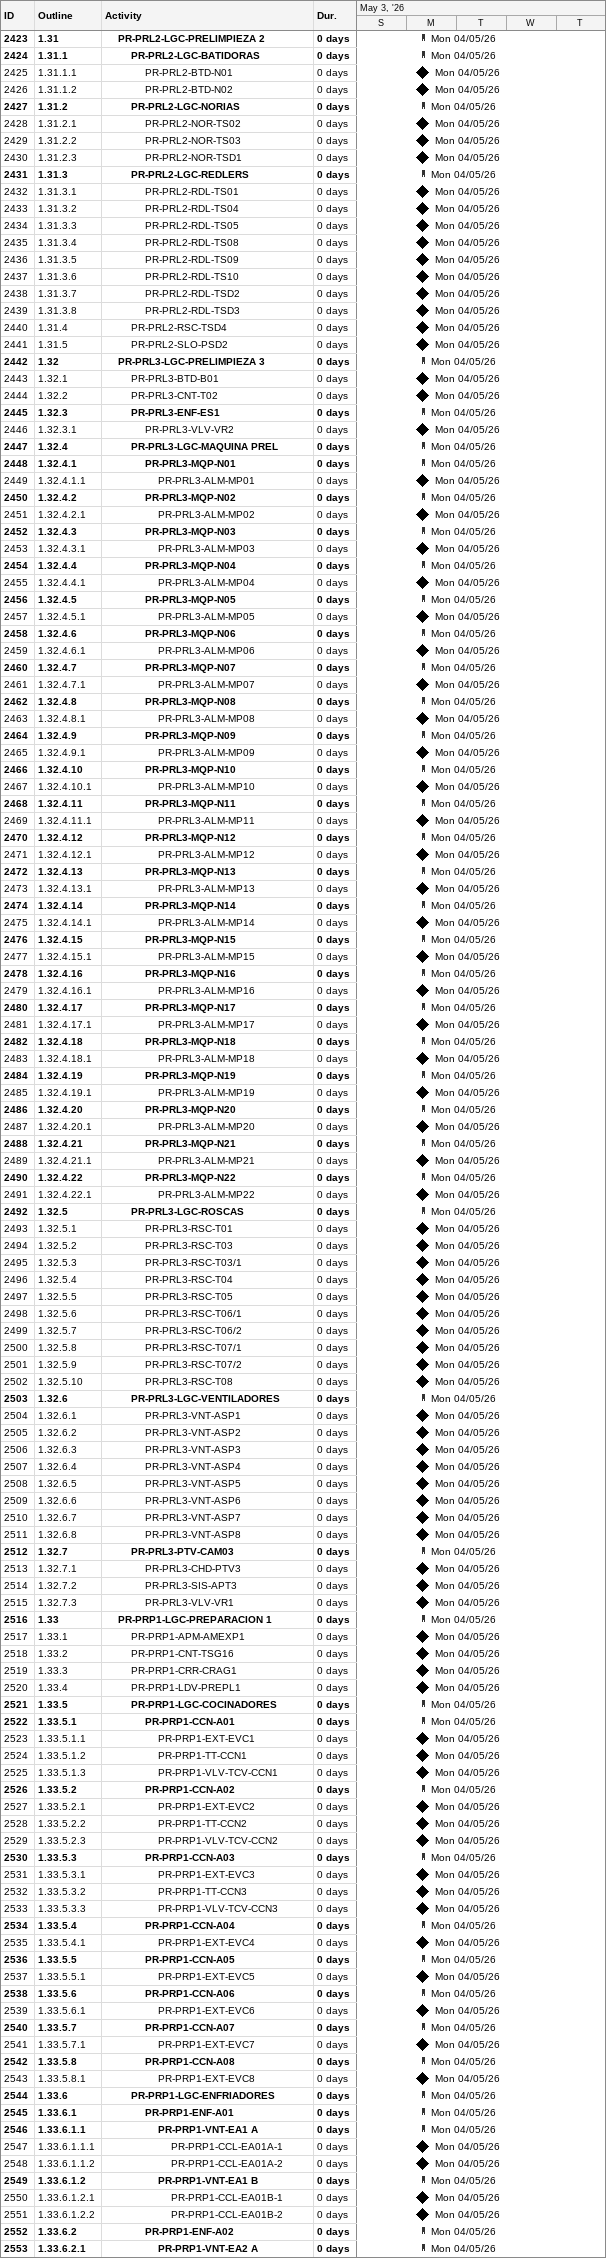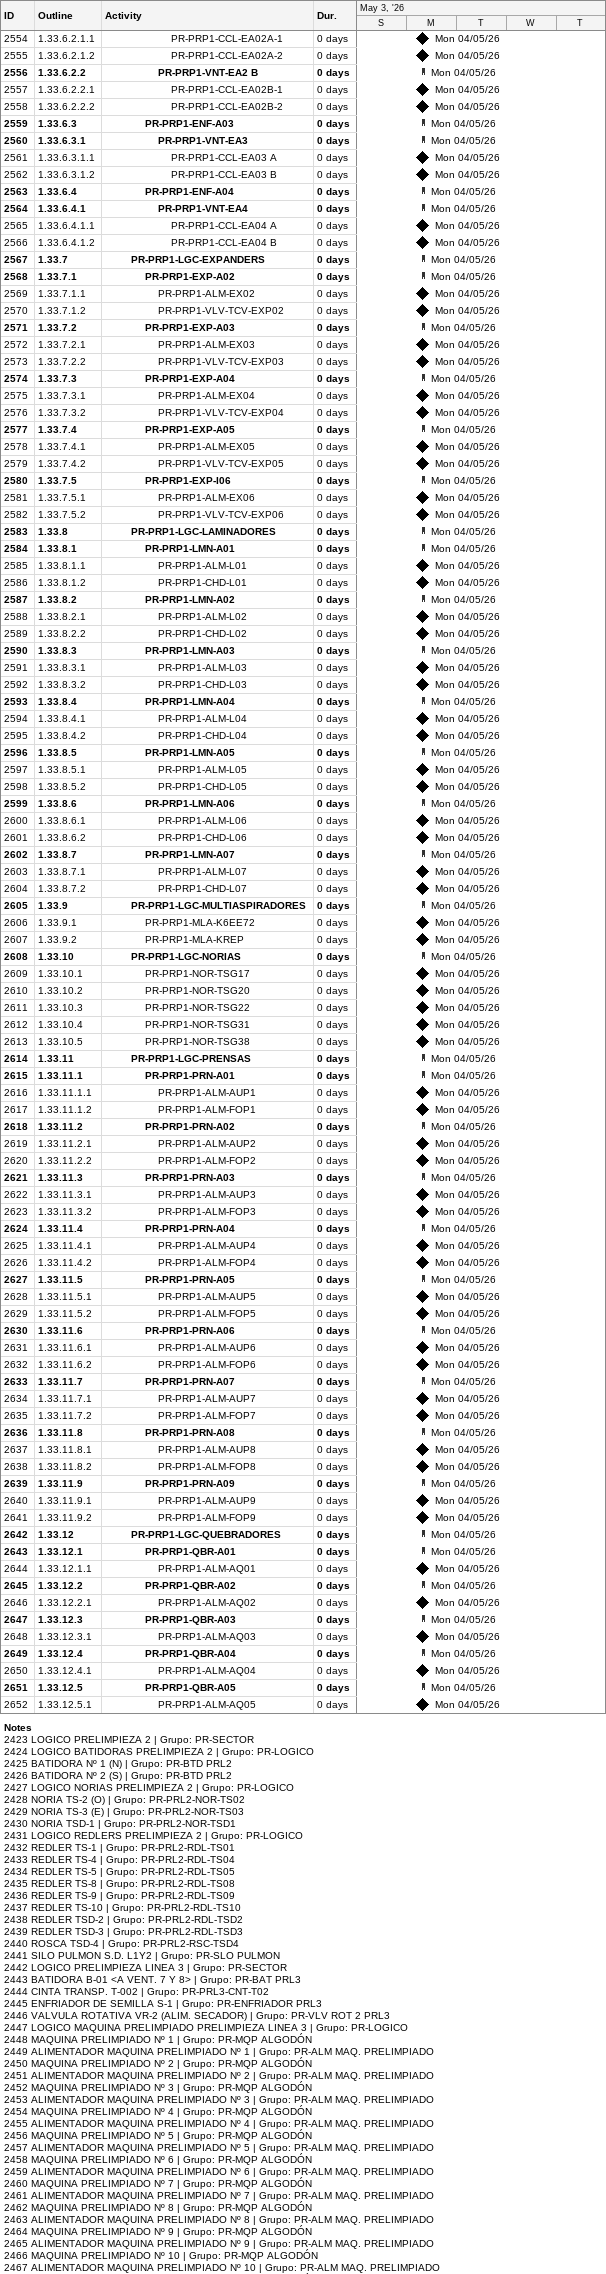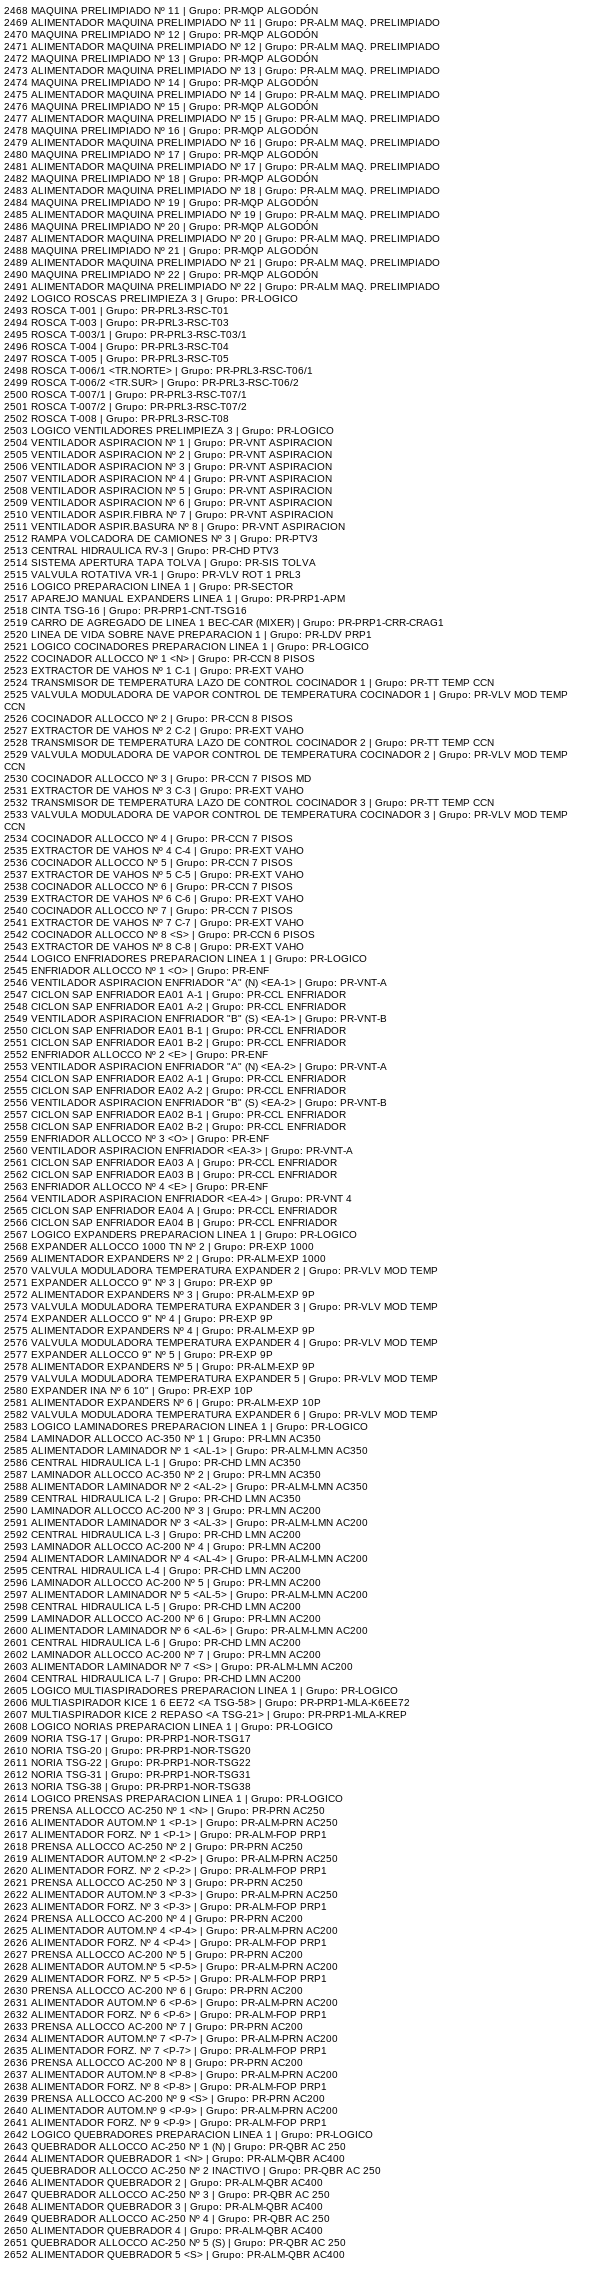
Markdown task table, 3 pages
| ID | WBS | Task | Duration | Start | Finish |
|---|---|---|---|---|---|
| 2423 | 1.31 | **PR-PRL2-LGC-PRELIMPIEZA 2** | 0d | 2026-05-04 | 2026-05-04 |
| 2424 | 1.31.1 | **PR-PRL2-LGC-BATIDORAS** | 0d | 2026-05-04 | 2026-05-04 |
| 2425 | 1.31.1.1 | PR-PRL2-BTD-N01 | 0d | 2026-05-04 | 2026-05-04 |
| 2426 | 1.31.1.2 | PR-PRL2-BTD-N02 | 0d | 2026-05-04 | 2026-05-04 |
| 2427 | 1.31.2 | **PR-PRL2-LGC-NORIAS** | 0d | 2026-05-04 | 2026-05-04 |
| 2428 | 1.31.2.1 | PR-PRL2-NOR-TS02 | 0d | 2026-05-04 | 2026-05-04 |
| 2429 | 1.31.2.2 | PR-PRL2-NOR-TS03 | 0d | 2026-05-04 | 2026-05-04 |
| 2430 | 1.31.2.3 | PR-PRL2-NOR-TSD1 | 0d | 2026-05-04 | 2026-05-04 |
| 2431 | 1.31.3 | **PR-PRL2-LGC-REDLERS** | 0d | 2026-05-04 | 2026-05-04 |
| 2432 | 1.31.3.1 | PR-PRL2-RDL-TS01 | 0d | 2026-05-04 | 2026-05-04 |
| 2433 | 1.31.3.2 | PR-PRL2-RDL-TS04 | 0d | 2026-05-04 | 2026-05-04 |
| 2434 | 1.31.3.3 | PR-PRL2-RDL-TS05 | 0d | 2026-05-04 | 2026-05-04 |
| 2435 | 1.31.3.4 | PR-PRL2-RDL-TS08 | 0d | 2026-05-04 | 2026-05-04 |
| 2436 | 1.31.3.5 | PR-PRL2-RDL-TS09 | 0d | 2026-05-04 | 2026-05-04 |
| 2437 | 1.31.3.6 | PR-PRL2-RDL-TS10 | 0d | 2026-05-04 | 2026-05-04 |
| 2438 | 1.31.3.7 | PR-PRL2-RDL-TSD2 | 0d | 2026-05-04 | 2026-05-04 |
| 2439 | 1.31.3.8 | PR-PRL2-RDL-TSD3 | 0d | 2026-05-04 | 2026-05-04 |
| 2440 | 1.31.4 | PR-PRL2-RSC-TSD4 | 0d | 2026-05-04 | 2026-05-04 |
| 2441 | 1.31.5 | PR-PRL2-SLO-PSD2 | 0d | 2026-05-04 | 2026-05-04 |
| 2442 | 1.32 | **PR-PRL3-LGC-PRELIMPIEZA 3** | 0d | 2026-05-04 | 2026-05-04 |
| 2443 | 1.32.1 | PR-PRL3-BTD-B01 | 0d | 2026-05-04 | 2026-05-04 |
| 2444 | 1.32.2 | PR-PRL3-CNT-T02 | 0d | 2026-05-04 | 2026-05-04 |
| 2445 | 1.32.3 | **PR-PRL3-ENF-ES1** | 0d | 2026-05-04 | 2026-05-04 |
| 2446 | 1.32.3.1 | PR-PRL3-VLV-VR2 | 0d | 2026-05-04 | 2026-05-04 |
| 2447 | 1.32.4 | **PR-PRL3-LGC-MAQUINA PREL** | 0d | 2026-05-04 | 2026-05-04 |
| 2448 | 1.32.4.1 | **PR-PRL3-MQP-N01** | 0d | 2026-05-04 | 2026-05-04 |
| 2449 | 1.32.4.1.1 | PR-PRL3-ALM-MP01 | 0d | 2026-05-04 | 2026-05-04 |
| 2450 | 1.32.4.2 | **PR-PRL3-MQP-N02** | 0d | 2026-05-04 | 2026-05-04 |
| 2451 | 1.32.4.2.1 | PR-PRL3-ALM-MP02 | 0d | 2026-05-04 | 2026-05-04 |
| 2452 | 1.32.4.3 | **PR-PRL3-MQP-N03** | 0d | 2026-05-04 | 2026-05-04 |
| 2453 | 1.32.4.3.1 | PR-PRL3-ALM-MP03 | 0d | 2026-05-04 | 2026-05-04 |
| 2454 | 1.32.4.4 | **PR-PRL3-MQP-N04** | 0d | 2026-05-04 | 2026-05-04 |
| 2455 | 1.32.4.4.1 | PR-PRL3-ALM-MP04 | 0d | 2026-05-04 | 2026-05-04 |
| 2456 | 1.32.4.5 | **PR-PRL3-MQP-N05** | 0d | 2026-05-04 | 2026-05-04 |
| 2457 | 1.32.4.5.1 | PR-PRL3-ALM-MP05 | 0d | 2026-05-04 | 2026-05-04 |
| 2458 | 1.32.4.6 | **PR-PRL3-MQP-N06** | 0d | 2026-05-04 | 2026-05-04 |
| 2459 | 1.32.4.6.1 | PR-PRL3-ALM-MP06 | 0d | 2026-05-04 | 2026-05-04 |
| 2460 | 1.32.4.7 | **PR-PRL3-MQP-N07** | 0d | 2026-05-04 | 2026-05-04 |
| 2461 | 1.32.4.7.1 | PR-PRL3-ALM-MP07 | 0d | 2026-05-04 | 2026-05-04 |
| 2462 | 1.32.4.8 | **PR-PRL3-MQP-N08** | 0d | 2026-05-04 | 2026-05-04 |
| 2463 | 1.32.4.8.1 | PR-PRL3-ALM-MP08 | 0d | 2026-05-04 | 2026-05-04 |
| 2464 | 1.32.4.9 | **PR-PRL3-MQP-N09** | 0d | 2026-05-04 | 2026-05-04 |
| 2465 | 1.32.4.9.1 | PR-PRL3-ALM-MP09 | 0d | 2026-05-04 | 2026-05-04 |
| 2466 | 1.32.4.10 | **PR-PRL3-MQP-N10** | 0d | 2026-05-04 | 2026-05-04 |
| 2467 | 1.32.4.10.1 | PR-PRL3-ALM-MP10 | 0d | 2026-05-04 | 2026-05-04 |
| 2468 | 1.32.4.11 | **PR-PRL3-MQP-N11** | 0d | 2026-05-04 | 2026-05-04 |
| 2469 | 1.32.4.11.1 | PR-PRL3-ALM-MP11 | 0d | 2026-05-04 | 2026-05-04 |
| 2470 | 1.32.4.12 | **PR-PRL3-MQP-N12** | 0d | 2026-05-04 | 2026-05-04 |
| 2471 | 1.32.4.12.1 | PR-PRL3-ALM-MP12 | 0d | 2026-05-04 | 2026-05-04 |
| 2472 | 1.32.4.13 | **PR-PRL3-MQP-N13** | 0d | 2026-05-04 | 2026-05-04 |
| 2473 | 1.32.4.13.1 | PR-PRL3-ALM-MP13 | 0d | 2026-05-04 | 2026-05-04 |
| 2474 | 1.32.4.14 | **PR-PRL3-MQP-N14** | 0d | 2026-05-04 | 2026-05-04 |
| 2475 | 1.32.4.14.1 | PR-PRL3-ALM-MP14 | 0d | 2026-05-04 | 2026-05-04 |
| 2476 | 1.32.4.15 | **PR-PRL3-MQP-N15** | 0d | 2026-05-04 | 2026-05-04 |
| 2477 | 1.32.4.15.1 | PR-PRL3-ALM-MP15 | 0d | 2026-05-04 | 2026-05-04 |
| 2478 | 1.32.4.16 | **PR-PRL3-MQP-N16** | 0d | 2026-05-04 | 2026-05-04 |
| 2479 | 1.32.4.16.1 | PR-PRL3-ALM-MP16 | 0d | 2026-05-04 | 2026-05-04 |
| 2480 | 1.32.4.17 | **PR-PRL3-MQP-N17** | 0d | 2026-05-04 | 2026-05-04 |
| 2481 | 1.32.4.17.1 | PR-PRL3-ALM-MP17 | 0d | 2026-05-04 | 2026-05-04 |
| 2482 | 1.32.4.18 | **PR-PRL3-MQP-N18** | 0d | 2026-05-04 | 2026-05-04 |
| 2483 | 1.32.4.18.1 | PR-PRL3-ALM-MP18 | 0d | 2026-05-04 | 2026-05-04 |
| 2484 | 1.32.4.19 | **PR-PRL3-MQP-N19** | 0d | 2026-05-04 | 2026-05-04 |
| 2485 | 1.32.4.19.1 | PR-PRL3-ALM-MP19 | 0d | 2026-05-04 | 2026-05-04 |
| 2486 | 1.32.4.20 | **PR-PRL3-MQP-N20** | 0d | 2026-05-04 | 2026-05-04 |
| 2487 | 1.32.4.20.1 | PR-PRL3-ALM-MP20 | 0d | 2026-05-04 | 2026-05-04 |
| 2488 | 1.32.4.21 | **PR-PRL3-MQP-N21** | 0d | 2026-05-04 | 2026-05-04 |
| 2489 | 1.32.4.21.1 | PR-PRL3-ALM-MP21 | 0d | 2026-05-04 | 2026-05-04 |
| 2490 | 1.32.4.22 | **PR-PRL3-MQP-N22** | 0d | 2026-05-04 | 2026-05-04 |
| 2491 | 1.32.4.22.1 | PR-PRL3-ALM-MP22 | 0d | 2026-05-04 | 2026-05-04 |
| 2492 | 1.32.5 | **PR-PRL3-LGC-ROSCAS** | 0d | 2026-05-04 | 2026-05-04 |
| 2493 | 1.32.5.1 | PR-PRL3-RSC-T01 | 0d | 2026-05-04 | 2026-05-04 |
| 2494 | 1.32.5.2 | PR-PRL3-RSC-T03 | 0d | 2026-05-04 | 2026-05-04 |
| 2495 | 1.32.5.3 | PR-PRL3-RSC-T03/1 | 0d | 2026-05-04 | 2026-05-04 |
| 2496 | 1.32.5.4 | PR-PRL3-RSC-T04 | 0d | 2026-05-04 | 2026-05-04 |
| 2497 | 1.32.5.5 | PR-PRL3-RSC-T05 | 0d | 2026-05-04 | 2026-05-04 |
| 2498 | 1.32.5.6 | PR-PRL3-RSC-T06/1 | 0d | 2026-05-04 | 2026-05-04 |
| 2499 | 1.32.5.7 | PR-PRL3-RSC-T06/2 | 0d | 2026-05-04 | 2026-05-04 |
| 2500 | 1.32.5.8 | PR-PRL3-RSC-T07/1 | 0d | 2026-05-04 | 2026-05-04 |
| 2501 | 1.32.5.9 | PR-PRL3-RSC-T07/2 | 0d | 2026-05-04 | 2026-05-04 |
| 2502 | 1.32.5.10 | PR-PRL3-RSC-T08 | 0d | 2026-05-04 | 2026-05-04 |
| 2503 | 1.32.6 | **PR-PRL3-LGC-VENTILADORES** | 0d | 2026-05-04 | 2026-05-04 |
| 2504 | 1.32.6.1 | PR-PRL3-VNT-ASP1 | 0d | 2026-05-04 | 2026-05-04 |
| 2505 | 1.32.6.2 | PR-PRL3-VNT-ASP2 | 0d | 2026-05-04 | 2026-05-04 |
| 2506 | 1.32.6.3 | PR-PRL3-VNT-ASP3 | 0d | 2026-05-04 | 2026-05-04 |
| 2507 | 1.32.6.4 | PR-PRL3-VNT-ASP4 | 0d | 2026-05-04 | 2026-05-04 |
| 2508 | 1.32.6.5 | PR-PRL3-VNT-ASP5 | 0d | 2026-05-04 | 2026-05-04 |
| 2509 | 1.32.6.6 | PR-PRL3-VNT-ASP6 | 0d | 2026-05-04 | 2026-05-04 |
| 2510 | 1.32.6.7 | PR-PRL3-VNT-ASP7 | 0d | 2026-05-04 | 2026-05-04 |
| 2511 | 1.32.6.8 | PR-PRL3-VNT-ASP8 | 0d | 2026-05-04 | 2026-05-04 |
| 2512 | 1.32.7 | **PR-PRL3-PTV-CAM03** | 0d | 2026-05-04 | 2026-05-04 |
| 2513 | 1.32.7.1 | PR-PRL3-CHD-PTV3 | 0d | 2026-05-04 | 2026-05-04 |
| 2514 | 1.32.7.2 | PR-PRL3-SIS-APT3 | 0d | 2026-05-04 | 2026-05-04 |
| 2515 | 1.32.7.3 | PR-PRL3-VLV-VR1 | 0d | 2026-05-04 | 2026-05-04 |
| 2516 | 1.33 | **PR-PRP1-LGC-PREPARACION 1** | 0d | 2026-05-04 | 2026-05-04 |
| 2517 | 1.33.1 | PR-PRP1-APM-AMEXP1 | 0d | 2026-05-04 | 2026-05-04 |
| 2518 | 1.33.2 | PR-PRP1-CNT-TSG16 | 0d | 2026-05-04 | 2026-05-04 |
| 2519 | 1.33.3 | PR-PRP1-CRR-CRAG1 | 0d | 2026-05-04 | 2026-05-04 |
| 2520 | 1.33.4 | PR-PRP1-LDV-PREPL1 | 0d | 2026-05-04 | 2026-05-04 |
| 2521 | 1.33.5 | **PR-PRP1-LGC-COCINADORES** | 0d | 2026-05-04 | 2026-05-04 |
| 2522 | 1.33.5.1 | **PR-PRP1-CCN-A01** | 0d | 2026-05-04 | 2026-05-04 |
| 2523 | 1.33.5.1.1 | PR-PRP1-EXT-EVC1 | 0d | 2026-05-04 | 2026-05-04 |
| 2524 | 1.33.5.1.2 | PR-PRP1-TT-CCN1 | 0d | 2026-05-04 | 2026-05-04 |
| 2525 | 1.33.5.1.3 | PR-PRP1-VLV-TCV-CCN1 | 0d | 2026-05-04 | 2026-05-04 |
| 2526 | 1.33.5.2 | **PR-PRP1-CCN-A02** | 0d | 2026-05-04 | 2026-05-04 |
| 2527 | 1.33.5.2.1 | PR-PRP1-EXT-EVC2 | 0d | 2026-05-04 | 2026-05-04 |
| 2528 | 1.33.5.2.2 | PR-PRP1-TT-CCN2 | 0d | 2026-05-04 | 2026-05-04 |
| 2529 | 1.33.5.2.3 | PR-PRP1-VLV-TCV-CCN2 | 0d | 2026-05-04 | 2026-05-04 |
| 2530 | 1.33.5.3 | **PR-PRP1-CCN-A03** | 0d | 2026-05-04 | 2026-05-04 |
| 2531 | 1.33.5.3.1 | PR-PRP1-EXT-EVC3 | 0d | 2026-05-04 | 2026-05-04 |
| 2532 | 1.33.5.3.2 | PR-PRP1-TT-CCN3 | 0d | 2026-05-04 | 2026-05-04 |
| 2533 | 1.33.5.3.3 | PR-PRP1-VLV-TCV-CCN3 | 0d | 2026-05-04 | 2026-05-04 |
| 2534 | 1.33.5.4 | **PR-PRP1-CCN-A04** | 0d | 2026-05-04 | 2026-05-04 |
| 2535 | 1.33.5.4.1 | PR-PRP1-EXT-EVC4 | 0d | 2026-05-04 | 2026-05-04 |
| 2536 | 1.33.5.5 | **PR-PRP1-CCN-A05** | 0d | 2026-05-04 | 2026-05-04 |
| 2537 | 1.33.5.5.1 | PR-PRP1-EXT-EVC5 | 0d | 2026-05-04 | 2026-05-04 |
| 2538 | 1.33.5.6 | **PR-PRP1-CCN-A06** | 0d | 2026-05-04 | 2026-05-04 |
| 2539 | 1.33.5.6.1 | PR-PRP1-EXT-EVC6 | 0d | 2026-05-04 | 2026-05-04 |
| 2540 | 1.33.5.7 | **PR-PRP1-CCN-A07** | 0d | 2026-05-04 | 2026-05-04 |
| 2541 | 1.33.5.7.1 | PR-PRP1-EXT-EVC7 | 0d | 2026-05-04 | 2026-05-04 |
| 2542 | 1.33.5.8 | **PR-PRP1-CCN-A08** | 0d | 2026-05-04 | 2026-05-04 |
| 2543 | 1.33.5.8.1 | PR-PRP1-EXT-EVC8 | 0d | 2026-05-04 | 2026-05-04 |
| 2544 | 1.33.6 | **PR-PRP1-LGC-ENFRIADORES** | 0d | 2026-05-04 | 2026-05-04 |
| 2545 | 1.33.6.1 | **PR-PRP1-ENF-A01** | 0d | 2026-05-04 | 2026-05-04 |
| 2546 | 1.33.6.1.1 | **PR-PRP1-VNT-EA1 A** | 0d | 2026-05-04 | 2026-05-04 |
| 2547 | 1.33.6.1.1.1 | PR-PRP1-CCL-EA01A-1 | 0d | 2026-05-04 | 2026-05-04 |
| 2548 | 1.33.6.1.1.2 | PR-PRP1-CCL-EA01A-2 | 0d | 2026-05-04 | 2026-05-04 |
| 2549 | 1.33.6.1.2 | **PR-PRP1-VNT-EA1 B** | 0d | 2026-05-04 | 2026-05-04 |
| 2550 | 1.33.6.1.2.1 | PR-PRP1-CCL-EA01B-1 | 0d | 2026-05-04 | 2026-05-04 |
| 2551 | 1.33.6.1.2.2 | PR-PRP1-CCL-EA01B-2 | 0d | 2026-05-04 | 2026-05-04 |
| 2552 | 1.33.6.2 | **PR-PRP1-ENF-A02** | 0d | 2026-05-04 | 2026-05-04 |
| 2553 | 1.33.6.2.1 | **PR-PRP1-VNT-EA2 A** | 0d | 2026-05-04 | 2026-05-04 |
| 2554 | 1.33.6.2.1.1 | PR-PRP1-CCL-EA02A-1 | 0d | 2026-05-04 | 2026-05-04 |
| 2555 | 1.33.6.2.1.2 | PR-PRP1-CCL-EA02A-2 | 0d | 2026-05-04 | 2026-05-04 |
| 2556 | 1.33.6.2.2 | **PR-PRP1-VNT-EA2 B** | 0d | 2026-05-04 | 2026-05-04 |
| 2557 | 1.33.6.2.2.1 | PR-PRP1-CCL-EA02B-1 | 0d | 2026-05-04 | 2026-05-04 |
| 2558 | 1.33.6.2.2.2 | PR-PRP1-CCL-EA02B-2 | 0d | 2026-05-04 | 2026-05-04 |
| 2559 | 1.33.6.3 | **PR-PRP1-ENF-A03** | 0d | 2026-05-04 | 2026-05-04 |
| 2560 | 1.33.6.3.1 | **PR-PRP1-VNT-EA3** | 0d | 2026-05-04 | 2026-05-04 |
| 2561 | 1.33.6.3.1.1 | PR-PRP1-CCL-EA03 A | 0d | 2026-05-04 | 2026-05-04 |
| 2562 | 1.33.6.3.1.2 | PR-PRP1-CCL-EA03 B | 0d | 2026-05-04 | 2026-05-04 |
| 2563 | 1.33.6.4 | **PR-PRP1-ENF-A04** | 0d | 2026-05-04 | 2026-05-04 |
| 2564 | 1.33.6.4.1 | **PR-PRP1-VNT-EA4** | 0d | 2026-05-04 | 2026-05-04 |
| 2565 | 1.33.6.4.1.1 | PR-PRP1-CCL-EA04 A | 0d | 2026-05-04 | 2026-05-04 |
| 2566 | 1.33.6.4.1.2 | PR-PRP1-CCL-EA04 B | 0d | 2026-05-04 | 2026-05-04 |
| 2567 | 1.33.7 | **PR-PRP1-LGC-EXPANDERS** | 0d | 2026-05-04 | 2026-05-04 |
| 2568 | 1.33.7.1 | **PR-PRP1-EXP-A02** | 0d | 2026-05-04 | 2026-05-04 |
| 2569 | 1.33.7.1.1 | PR-PRP1-ALM-EX02 | 0d | 2026-05-04 | 2026-05-04 |
| 2570 | 1.33.7.1.2 | PR-PRP1-VLV-TCV-EXP02 | 0d | 2026-05-04 | 2026-05-04 |
| 2571 | 1.33.7.2 | **PR-PRP1-EXP-A03** | 0d | 2026-05-04 | 2026-05-04 |
| 2572 | 1.33.7.2.1 | PR-PRP1-ALM-EX03 | 0d | 2026-05-04 | 2026-05-04 |
| 2573 | 1.33.7.2.2 | PR-PRP1-VLV-TCV-EXP03 | 0d | 2026-05-04 | 2026-05-04 |
| 2574 | 1.33.7.3 | **PR-PRP1-EXP-A04** | 0d | 2026-05-04 | 2026-05-04 |
| 2575 | 1.33.7.3.1 | PR-PRP1-ALM-EX04 | 0d | 2026-05-04 | 2026-05-04 |
| 2576 | 1.33.7.3.2 | PR-PRP1-VLV-TCV-EXP04 | 0d | 2026-05-04 | 2026-05-04 |
| 2577 | 1.33.7.4 | **PR-PRP1-EXP-A05** | 0d | 2026-05-04 | 2026-05-04 |
| 2578 | 1.33.7.4.1 | PR-PRP1-ALM-EX05 | 0d | 2026-05-04 | 2026-05-04 |
| 2579 | 1.33.7.4.2 | PR-PRP1-VLV-TCV-EXP05 | 0d | 2026-05-04 | 2026-05-04 |
| 2580 | 1.33.7.5 | **PR-PRP1-EXP-I06** | 0d | 2026-05-04 | 2026-05-04 |
| 2581 | 1.33.7.5.1 | PR-PRP1-ALM-EX06 | 0d | 2026-05-04 | 2026-05-04 |
| 2582 | 1.33.7.5.2 | PR-PRP1-VLV-TCV-EXP06 | 0d | 2026-05-04 | 2026-05-04 |
| 2583 | 1.33.8 | **PR-PRP1-LGC-LAMINADORES** | 0d | 2026-05-04 | 2026-05-04 |
| 2584 | 1.33.8.1 | **PR-PRP1-LMN-A01** | 0d | 2026-05-04 | 2026-05-04 |
| 2585 | 1.33.8.1.1 | PR-PRP1-ALM-L01 | 0d | 2026-05-04 | 2026-05-04 |
| 2586 | 1.33.8.1.2 | PR-PRP1-CHD-L01 | 0d | 2026-05-04 | 2026-05-04 |
| 2587 | 1.33.8.2 | **PR-PRP1-LMN-A02** | 0d | 2026-05-04 | 2026-05-04 |
| 2588 | 1.33.8.2.1 | PR-PRP1-ALM-L02 | 0d | 2026-05-04 | 2026-05-04 |
| 2589 | 1.33.8.2.2 | PR-PRP1-CHD-L02 | 0d | 2026-05-04 | 2026-05-04 |
| 2590 | 1.33.8.3 | **PR-PRP1-LMN-A03** | 0d | 2026-05-04 | 2026-05-04 |
| 2591 | 1.33.8.3.1 | PR-PRP1-ALM-L03 | 0d | 2026-05-04 | 2026-05-04 |
| 2592 | 1.33.8.3.2 | PR-PRP1-CHD-L03 | 0d | 2026-05-04 | 2026-05-04 |
| 2593 | 1.33.8.4 | **PR-PRP1-LMN-A04** | 0d | 2026-05-04 | 2026-05-04 |
| 2594 | 1.33.8.4.1 | PR-PRP1-ALM-L04 | 0d | 2026-05-04 | 2026-05-04 |
| 2595 | 1.33.8.4.2 | PR-PRP1-CHD-L04 | 0d | 2026-05-04 | 2026-05-04 |
| 2596 | 1.33.8.5 | **PR-PRP1-LMN-A05** | 0d | 2026-05-04 | 2026-05-04 |
| 2597 | 1.33.8.5.1 | PR-PRP1-ALM-L05 | 0d | 2026-05-04 | 2026-05-04 |
| 2598 | 1.33.8.5.2 | PR-PRP1-CHD-L05 | 0d | 2026-05-04 | 2026-05-04 |
| 2599 | 1.33.8.6 | **PR-PRP1-LMN-A06** | 0d | 2026-05-04 | 2026-05-04 |
| 2600 | 1.33.8.6.1 | PR-PRP1-ALM-L06 | 0d | 2026-05-04 | 2026-05-04 |
| 2601 | 1.33.8.6.2 | PR-PRP1-CHD-L06 | 0d | 2026-05-04 | 2026-05-04 |
| 2602 | 1.33.8.7 | **PR-PRP1-LMN-A07** | 0d | 2026-05-04 | 2026-05-04 |
| 2603 | 1.33.8.7.1 | PR-PRP1-ALM-L07 | 0d | 2026-05-04 | 2026-05-04 |
| 2604 | 1.33.8.7.2 | PR-PRP1-CHD-L07 | 0d | 2026-05-04 | 2026-05-04 |
| 2605 | 1.33.9 | **PR-PRP1-LGC-MULTIASPIRADORES** | 0d | 2026-05-04 | 2026-05-04 |
| 2606 | 1.33.9.1 | PR-PRP1-MLA-K6EE72 | 0d | 2026-05-04 | 2026-05-04 |
| 2607 | 1.33.9.2 | PR-PRP1-MLA-KREP | 0d | 2026-05-04 | 2026-05-04 |
| 2608 | 1.33.10 | **PR-PRP1-LGC-NORIAS** | 0d | 2026-05-04 | 2026-05-04 |
| 2609 | 1.33.10.1 | PR-PRP1-NOR-TSG17 | 0d | 2026-05-04 | 2026-05-04 |
| 2610 | 1.33.10.2 | PR-PRP1-NOR-TSG20 | 0d | 2026-05-04 | 2026-05-04 |
| 2611 | 1.33.10.3 | PR-PRP1-NOR-TSG22 | 0d | 2026-05-04 | 2026-05-04 |
| 2612 | 1.33.10.4 | PR-PRP1-NOR-TSG31 | 0d | 2026-05-04 | 2026-05-04 |
| 2613 | 1.33.10.5 | PR-PRP1-NOR-TSG38 | 0d | 2026-05-04 | 2026-05-04 |
| 2614 | 1.33.11 | **PR-PRP1-LGC-PRENSAS** | 0d | 2026-05-04 | 2026-05-04 |
| 2615 | 1.33.11.1 | **PR-PRP1-PRN-A01** | 0d | 2026-05-04 | 2026-05-04 |
| 2616 | 1.33.11.1.1 | PR-PRP1-ALM-AUP1 | 0d | 2026-05-04 | 2026-05-04 |
| 2617 | 1.33.11.1.2 | PR-PRP1-ALM-FOP1 | 0d | 2026-05-04 | 2026-05-04 |
| 2618 | 1.33.11.2 | **PR-PRP1-PRN-A02** | 0d | 2026-05-04 | 2026-05-04 |
| 2619 | 1.33.11.2.1 | PR-PRP1-ALM-AUP2 | 0d | 2026-05-04 | 2026-05-04 |
| 2620 | 1.33.11.2.2 | PR-PRP1-ALM-FOP2 | 0d | 2026-05-04 | 2026-05-04 |
| 2621 | 1.33.11.3 | **PR-PRP1-PRN-A03** | 0d | 2026-05-04 | 2026-05-04 |
| 2622 | 1.33.11.3.1 | PR-PRP1-ALM-AUP3 | 0d | 2026-05-04 | 2026-05-04 |
| 2623 | 1.33.11.3.2 | PR-PRP1-ALM-FOP3 | 0d | 2026-05-04 | 2026-05-04 |
| 2624 | 1.33.11.4 | **PR-PRP1-PRN-A04** | 0d | 2026-05-04 | 2026-05-04 |
| 2625 | 1.33.11.4.1 | PR-PRP1-ALM-AUP4 | 0d | 2026-05-04 | 2026-05-04 |
| 2626 | 1.33.11.4.2 | PR-PRP1-ALM-FOP4 | 0d | 2026-05-04 | 2026-05-04 |
| 2627 | 1.33.11.5 | **PR-PRP1-PRN-A05** | 0d | 2026-05-04 | 2026-05-04 |
| 2628 | 1.33.11.5.1 | PR-PRP1-ALM-AUP5 | 0d | 2026-05-04 | 2026-05-04 |
| 2629 | 1.33.11.5.2 | PR-PRP1-ALM-FOP5 | 0d | 2026-05-04 | 2026-05-04 |
| 2630 | 1.33.11.6 | **PR-PRP1-PRN-A06** | 0d | 2026-05-04 | 2026-05-04 |
| 2631 | 1.33.11.6.1 | PR-PRP1-ALM-AUP6 | 0d | 2026-05-04 | 2026-05-04 |
| 2632 | 1.33.11.6.2 | PR-PRP1-ALM-FOP6 | 0d | 2026-05-04 | 2026-05-04 |
| 2633 | 1.33.11.7 | **PR-PRP1-PRN-A07** | 0d | 2026-05-04 | 2026-05-04 |
| 2634 | 1.33.11.7.1 | PR-PRP1-ALM-AUP7 | 0d | 2026-05-04 | 2026-05-04 |
| 2635 | 1.33.11.7.2 | PR-PRP1-ALM-FOP7 | 0d | 2026-05-04 | 2026-05-04 |
| 2636 | 1.33.11.8 | **PR-PRP1-PRN-A08** | 0d | 2026-05-04 | 2026-05-04 |
| 2637 | 1.33.11.8.1 | PR-PRP1-ALM-AUP8 | 0d | 2026-05-04 | 2026-05-04 |
| 2638 | 1.33.11.8.2 | PR-PRP1-ALM-FOP8 | 0d | 2026-05-04 | 2026-05-04 |
| 2639 | 1.33.11.9 | **PR-PRP1-PRN-A09** | 0d | 2026-05-04 | 2026-05-04 |
| 2640 | 1.33.11.9.1 | PR-PRP1-ALM-AUP9 | 0d | 2026-05-04 | 2026-05-04 |
| 2641 | 1.33.11.9.2 | PR-PRP1-ALM-FOP9 | 0d | 2026-05-04 | 2026-05-04 |
| 2642 | 1.33.12 | **PR-PRP1-LGC-QUEBRADORES** | 0d | 2026-05-04 | 2026-05-04 |
| 2643 | 1.33.12.1 | **PR-PRP1-QBR-A01** | 0d | 2026-05-04 | 2026-05-04 |
| 2644 | 1.33.12.1.1 | PR-PRP1-ALM-AQ01 | 0d | 2026-05-04 | 2026-05-04 |
| 2645 | 1.33.12.2 | **PR-PRP1-QBR-A02** | 0d | 2026-05-04 | 2026-05-04 |
| 2646 | 1.33.12.2.1 | PR-PRP1-ALM-AQ02 | 0d | 2026-05-04 | 2026-05-04 |
| 2647 | 1.33.12.3 | **PR-PRP1-QBR-A03** | 0d | 2026-05-04 | 2026-05-04 |
| 2648 | 1.33.12.3.1 | PR-PRP1-ALM-AQ03 | 0d | 2026-05-04 | 2026-05-04 |
| 2649 | 1.33.12.4 | **PR-PRP1-QBR-A04** | 0d | 2026-05-04 | 2026-05-04 |
| 2650 | 1.33.12.4.1 | PR-PRP1-ALM-AQ04 | 0d | 2026-05-04 | 2026-05-04 |
| 2651 | 1.33.12.5 | **PR-PRP1-QBR-A05** | 0d | 2026-05-04 | 2026-05-04 |
| 2652 | 1.33.12.5.1 | PR-PRP1-ALM-AQ05 | 0d | 2026-05-04 | 2026-05-04 |

Notes
- 2423: LOGICO PRELIMPIEZA 2 | Grupo: PR-SECTOR
- 2424: LOGICO BATIDORAS PRELIMPIEZA 2 | Grupo: PR-LOGICO
- 2425: BATIDORA Nº 1 (N) | Grupo: PR-BTD PRL2
- 2426: BATIDORA Nº 2 (S) | Grupo: PR-BTD PRL2
- 2427: LOGICO NORIAS PRELIMPIEZA 2 | Grupo: PR-LOGICO
- 2428: NORIA TS-2 (O) | Grupo: PR-PRL2-NOR-TS02
- 2429: NORIA TS-3 (E) | Grupo: PR-PRL2-NOR-TS03
- 2430: NORIA TSD-1 | Grupo: PR-PRL2-NOR-TSD1
- 2431: LOGICO REDLERS PRELIMPIEZA 2 | Grupo: PR-LOGICO
- 2432: REDLER TS-1 | Grupo: PR-PRL2-RDL-TS01
- 2433: REDLER TS-4 | Grupo: PR-PRL2-RDL-TS04
- 2434: REDLER TS-5 | Grupo: PR-PRL2-RDL-TS05
- 2435: REDLER TS-8 | Grupo: PR-PRL2-RDL-TS08
- 2436: REDLER TS-9 | Grupo: PR-PRL2-RDL-TS09
- 2437: REDLER TS-10 | Grupo: PR-PRL2-RDL-TS10
- 2438: REDLER TSD-2 | Grupo: PR-PRL2-RDL-TSD2
- 2439: REDLER TSD-3 | Grupo: PR-PRL2-RDL-TSD3
- 2440: ROSCA TSD-4 | Grupo: PR-PRL2-RSC-TSD4
- 2441: SILO PULMON S.D. L1Y2 | Grupo: PR-SLO PULMON
- 2442: LOGICO PRELIMPIEZA LINEA 3 | Grupo: PR-SECTOR
- 2443: BATIDORA B-01 <A VENT. 7 Y 8> | Grupo: PR-BAT PRL3
- 2444: CINTA TRANSP. T-002 | Grupo: PR-PRL3-CNT-T02
- 2445: ENFRIADOR DE SEMILLA S-1 | Grupo: PR-ENFRIADOR PRL3
- 2446: VALVULA ROTATIVA VR-2 (ALIM. SECADOR) | Grupo: PR-VLV ROT 2 PRL3
- 2447: LOGICO MAQUINA PRELIMPIADO PRELIMPIEZA LINEA 3 | Grupo: PR-LOGICO
- 2448: MAQUINA PRELIMPIADO Nº 1 | Grupo: PR-MQP ALGODÓN
- 2449: ALIMENTADOR MAQUINA PRELIMPIADO Nº 1 | Grupo: PR-ALM MAQ. PRELIMPIADO
- 2450: MAQUINA PRELIMPIADO Nº 2 | Grupo: PR-MQP ALGODÓN
- 2451: ALIMENTADOR MAQUINA PRELIMPIADO Nº 2 | Grupo: PR-ALM MAQ. PRELIMPIADO
- 2452: MAQUINA PRELIMPIADO Nº 3 | Grupo: PR-MQP ALGODÓN
- 2453: ALIMENTADOR MAQUINA PRELIMPIADO Nº 3 | Grupo: PR-ALM MAQ. PRELIMPIADO
- 2454: MAQUINA PRELIMPIADO Nº 4 | Grupo: PR-MQP ALGODÓN
- 2455: ALIMENTADOR MAQUINA PRELIMPIADO Nº 4 | Grupo: PR-ALM MAQ. PRELIMPIADO
- 2456: MAQUINA PRELIMPIADO Nº 5 | Grupo: PR-MQP ALGODÓN
- 2457: ALIMENTADOR MAQUINA PRELIMPIADO Nº 5 | Grupo: PR-ALM MAQ. PRELIMPIADO
- 2458: MAQUINA PRELIMPIADO Nº 6 | Grupo: PR-MQP ALGODÓN
- 2459: ALIMENTADOR MAQUINA PRELIMPIADO Nº 6 | Grupo: PR-ALM MAQ. PRELIMPIADO
- 2460: MAQUINA PRELIMPIADO Nº 7 | Grupo: PR-MQP ALGODÓN
- 2461: ALIMENTADOR MAQUINA PRELIMPIADO Nº 7 | Grupo: PR-ALM MAQ. PRELIMPIADO
- 2462: MAQUINA PRELIMPIADO Nº 8 | Grupo: PR-MQP ALGODÓN
- 2463: ALIMENTADOR MAQUINA PRELIMPIADO Nº 8 | Grupo: PR-ALM MAQ. PRELIMPIADO
- 2464: MAQUINA PRELIMPIADO Nº 9 | Grupo: PR-MQP ALGODÓN
- 2465: ALIMENTADOR MAQUINA PRELIMPIADO Nº 9 | Grupo: PR-ALM MAQ. PRELIMPIADO
- 2466: MAQUINA PRELIMPIADO Nº 10 | Grupo: PR-MQP ALGODÓN
- 2467: ALIMENTADOR MAQUINA PRELIMPIADO Nº 10 | Grupo: PR-ALM MAQ. PRELIMPIADO
- 2468: MAQUINA PRELIMPIADO Nº 11 | Grupo: PR-MQP ALGODÓN
- 2469: ALIMENTADOR MAQUINA PRELIMPIADO Nº 11 | Grupo: PR-ALM MAQ. PRELIMPIADO
- 2470: MAQUINA PRELIMPIADO Nº 12 | Grupo: PR-MQP ALGODÓN
- 2471: ALIMENTADOR MAQUINA PRELIMPIADO Nº 12 | Grupo: PR-ALM MAQ. PRELIMPIADO
- 2472: MAQUINA PRELIMPIADO Nº 13 | Grupo: PR-MQP ALGODÓN
- 2473: ALIMENTADOR MAQUINA PRELIMPIADO Nº 13 | Grupo: PR-ALM MAQ. PRELIMPIADO
- 2474: MAQUINA PRELIMPIADO Nº 14 | Grupo: PR-MQP ALGODÓN
- 2475: ALIMENTADOR MAQUINA PRELIMPIADO Nº 14 | Grupo: PR-ALM MAQ. PRELIMPIADO
- 2476: MAQUINA PRELIMPIADO Nº 15 | Grupo: PR-MQP ALGODÓN
- 2477: ALIMENTADOR MAQUINA PRELIMPIADO Nº 15 | Grupo: PR-ALM MAQ. PRELIMPIADO
- 2478: MAQUINA PRELIMPIADO Nº 16 | Grupo: PR-MQP ALGODÓN
- 2479: ALIMENTADOR MAQUINA PRELIMPIADO Nº 16 | Grupo: PR-ALM MAQ. PRELIMPIADO
- 2480: MAQUINA PRELIMPIADO Nº 17 | Grupo: PR-MQP ALGODÓN
- 2481: ALIMENTADOR MAQUINA PRELIMPIADO Nº 17 | Grupo: PR-ALM MAQ. PRELIMPIADO
- 2482: MAQUINA PRELIMPIADO Nº 18 | Grupo: PR-MQP ALGODÓN
- 2483: ALIMENTADOR MAQUINA PRELIMPIADO Nº 18 | Grupo: PR-ALM MAQ. PRELIMPIADO
- 2484: MAQUINA PRELIMPIADO Nº 19 | Grupo: PR-MQP ALGODÓN
- 2485: ALIMENTADOR MAQUINA PRELIMPIADO Nº 19 | Grupo: PR-ALM MAQ. PRELIMPIADO
- 2486: MAQUINA PRELIMPIADO Nº 20 | Grupo: PR-MQP ALGODÓN
- 2487: ALIMENTADOR MAQUINA PRELIMPIADO Nº 20 | Grupo: PR-ALM MAQ. PRELIMPIADO
- 2488: MAQUINA PRELIMPIADO Nº 21 | Grupo: PR-MQP ALGODÓN
- 2489: ALIMENTADOR MAQUINA PRELIMPIADO Nº 21 | Grupo: PR-ALM MAQ. PRELIMPIADO
- 2490: MAQUINA PRELIMPIADO Nº 22 | Grupo: PR-MQP ALGODÓN
- 2491: ALIMENTADOR MAQUINA PRELIMPIADO Nº 22 | Grupo: PR-ALM MAQ. PRELIMPIADO
- 2492: LOGICO ROSCAS PRELIMPIEZA 3 | Grupo: PR-LOGICO
- 2493: ROSCA T-001 | Grupo: PR-PRL3-RSC-T01
- 2494: ROSCA T-003 | Grupo: PR-PRL3-RSC-T03
- 2495: ROSCA T-003/1 | Grupo: PR-PRL3-RSC-T03/1
- 2496: ROSCA T-004 | Grupo: PR-PRL3-RSC-T04
- 2497: ROSCA T-005 | Grupo: PR-PRL3-RSC-T05
- 2498: ROSCA T-006/1 <TR.NORTE> | Grupo: PR-PRL3-RSC-T06/1
- 2499: ROSCA T-006/2 <TR.SUR> | Grupo: PR-PRL3-RSC-T06/2
- 2500: ROSCA T-007/1 | Grupo: PR-PRL3-RSC-T07/1
- 2501: ROSCA T-007/2 | Grupo: PR-PRL3-RSC-T07/2
- 2502: ROSCA T-008 | Grupo: PR-PRL3-RSC-T08
- 2503: LOGICO VENTILADORES PRELIMPIEZA 3 | Grupo: PR-LOGICO
- 2504: VENTILADOR ASPIRACION Nº 1 | Grupo: PR-VNT ASPIRACION
- 2505: VENTILADOR ASPIRACION Nº 2 | Grupo: PR-VNT ASPIRACION
- 2506: VENTILADOR ASPIRACION Nº 3 | Grupo: PR-VNT ASPIRACION
- 2507: VENTILADOR ASPIRACION Nº 4 | Grupo: PR-VNT ASPIRACION
- 2508: VENTILADOR ASPIRACION Nº 5 | Grupo: PR-VNT ASPIRACION
- 2509: VENTILADOR ASPIRACION Nº 6 | Grupo: PR-VNT ASPIRACION
- 2510: VENTILADOR ASPIR.FIBRA Nº 7 | Grupo: PR-VNT ASPIRACION
- 2511: VENTILADOR ASPIR.BASURA Nº 8 | Grupo: PR-VNT ASPIRACION
- 2512: RAMPA VOLCADORA DE CAMIONES Nº 3 | Grupo: PR-PTV3
- 2513: CENTRAL HIDRAULICA RV-3 | Grupo: PR-CHD PTV3
- 2514: SISTEMA APERTURA TAPA TOLVA | Grupo: PR-SIS TOLVA
- 2515: VALVULA ROTATIVA VR-1 | Grupo: PR-VLV ROT 1 PRL3
- 2516: LOGICO PREPARACION LINEA 1 | Grupo: PR-SECTOR
- 2517: APAREJO MANUAL EXPANDERS LINEA 1 | Grupo: PR-PRP1-APM
- 2518: CINTA TSG-16 | Grupo: PR-PRP1-CNT-TSG16
- 2519: CARRO DE AGREGADO DE LINEA 1 BEC-CAR (MIXER) | Grupo: PR-PRP1-CRR-CRAG1
- 2520: LINEA DE VIDA SOBRE NAVE PREPARACION 1 | Grupo: PR-LDV PRP1
- 2521: LOGICO COCINADORES PREPARACION LINEA 1 | Grupo: PR-LOGICO
- 2522: COCINADOR ALLOCCO Nº 1 <N> | Grupo: PR-CCN 8 PISOS
- 2523: EXTRACTOR DE VAHOS Nº 1 C-1 | Grupo: PR-EXT VAHO
- 2524: TRANSMISOR DE TEMPERATURA LAZO DE CONTROL COCINADOR 1 | Grupo: PR-TT TEMP CCN
- 2525: VALVULA MODULADORA DE VAPOR CONTROL DE TEMPERATURA COCINADOR 1 | Grupo: PR-VLV MOD TEMP CCN
- 2526: COCINADOR ALLOCCO Nº 2 | Grupo: PR-CCN 8 PISOS
- 2527: EXTRACTOR DE VAHOS Nº 2 C-2 | Grupo: PR-EXT VAHO
- 2528: TRANSMISOR DE TEMPERATURA LAZO DE CONTROL COCINADOR 2 | Grupo: PR-TT TEMP CCN
- 2529: VALVULA MODULADORA DE VAPOR CONTROL DE TEMPERATURA COCINADOR 2 | Grupo: PR-VLV MOD TEMP CCN
- 2530: COCINADOR ALLOCCO Nº 3 | Grupo: PR-CCN 7 PISOS MD
- 2531: EXTRACTOR DE VAHOS Nº 3 C-3 | Grupo: PR-EXT VAHO
- 2532: TRANSMISOR DE TEMPERATURA LAZO DE CONTROL COCINADOR 3 | Grupo: PR-TT TEMP CCN
- 2533: VALVULA MODULADORA DE VAPOR CONTROL DE TEMPERATURA COCINADOR 3 | Grupo: PR-VLV MOD TEMP CCN
- 2534: COCINADOR ALLOCCO Nº 4 | Grupo: PR-CCN 7 PISOS
- 2535: EXTRACTOR DE VAHOS Nº 4 C-4 | Grupo: PR-EXT VAHO
- 2536: COCINADOR ALLOCCO Nº 5 | Grupo: PR-CCN 7 PISOS
- 2537: EXTRACTOR DE VAHOS Nº 5 C-5 | Grupo: PR-EXT VAHO
- 2538: COCINADOR ALLOCCO Nº 6 | Grupo: PR-CCN 7 PISOS
- 2539: EXTRACTOR DE VAHOS Nº 6 C-6 | Grupo: PR-EXT VAHO
- 2540: COCINADOR ALLOCCO Nº 7 | Grupo: PR-CCN 7 PISOS
- 2541: EXTRACTOR DE VAHOS Nº 7 C-7 | Grupo: PR-EXT VAHO
- 2542: COCINADOR ALLOCCO Nº 8 <S> | Grupo: PR-CCN 6 PISOS
- 2543: EXTRACTOR DE VAHOS Nº 8 C-8 | Grupo: PR-EXT VAHO
- 2544: LOGICO ENFRIADORES PREPARACION LINEA 1 | Grupo: PR-LOGICO
- 2545: ENFRIADOR ALLOCCO Nº 1 <O> | Grupo: PR-ENF
- 2546: VENTILADOR ASPIRACION ENFRIADOR "A" (N) <EA-1> | Grupo: PR-VNT-A
- 2547: CICLON SAP ENFRIADOR EA01 A-1 | Grupo: PR-CCL ENFRIADOR
- 2548: CICLON SAP ENFRIADOR EA01 A-2 | Grupo: PR-CCL ENFRIADOR
- 2549: VENTILADOR ASPIRACION ENFRIADOR "B" (S) <EA-1> | Grupo: PR-VNT-B
- 2550: CICLON SAP ENFRIADOR EA01 B-1 | Grupo: PR-CCL ENFRIADOR
- 2551: CICLON SAP ENFRIADOR EA01 B-2 | Grupo: PR-CCL ENFRIADOR
- 2552: ENFRIADOR ALLOCCO Nº 2 <E> | Grupo: PR-ENF
- 2553: VENTILADOR ASPIRACION ENFRIADOR "A" (N) <EA-2> | Grupo: PR-VNT-A
- 2554: CICLON SAP ENFRIADOR EA02 A-1 | Grupo: PR-CCL ENFRIADOR
- 2555: CICLON SAP ENFRIADOR EA02 A-2 | Grupo: PR-CCL ENFRIADOR
- 2556: VENTILADOR ASPIRACION ENFRIADOR "B" (S) <EA-2> | Grupo: PR-VNT-B
- 2557: CICLON SAP ENFRIADOR EA02 B-1 | Grupo: PR-CCL ENFRIADOR
- 2558: CICLON SAP ENFRIADOR EA02 B-2 | Grupo: PR-CCL ENFRIADOR
- 2559: ENFRIADOR ALLOCCO Nº 3 <O> | Grupo: PR-ENF
- 2560: VENTILADOR ASPIRACION ENFRIADOR <EA-3> | Grupo: PR-VNT-A
- 2561: CICLON SAP ENFRIADOR EA03 A | Grupo: PR-CCL ENFRIADOR
- 2562: CICLON SAP ENFRIADOR EA03 B | Grupo: PR-CCL ENFRIADOR
- 2563: ENFRIADOR ALLOCCO Nº 4 <E> | Grupo: PR-ENF
- 2564: VENTILADOR ASPIRACION ENFRIADOR <EA-4> | Grupo: PR-VNT 4
- 2565: CICLON SAP ENFRIADOR EA04 A | Grupo: PR-CCL ENFRIADOR
- 2566: CICLON SAP ENFRIADOR EA04 B | Grupo: PR-CCL ENFRIADOR
- 2567: LOGICO EXPANDERS PREPARACION LINEA 1 | Grupo: PR-LOGICO
- 2568: EXPANDER ALLOCCO 1000 TN Nº 2 | Grupo: PR-EXP 1000
- 2569: ALIMENTADOR EXPANDERS Nº 2 | Grupo: PR-ALM-EXP 1000
- 2570: VALVULA MODULADORA TEMPERATURA EXPANDER 2 | Grupo: PR-VLV MOD TEMP
- 2571: EXPANDER ALLOCCO 9" Nº 3 | Grupo: PR-EXP 9P
- 2572: ALIMENTADOR EXPANDERS Nº 3 | Grupo: PR-ALM-EXP 9P
- 2573: VALVULA MODULADORA TEMPERATURA EXPANDER 3 | Grupo: PR-VLV MOD TEMP
- 2574: EXPANDER ALLOCCO 9" Nº 4 | Grupo: PR-EXP 9P
- 2575: ALIMENTADOR EXPANDERS Nº 4 | Grupo: PR-ALM-EXP 9P
- 2576: VALVULA MODULADORA TEMPERATURA EXPANDER 4 | Grupo: PR-VLV MOD TEMP
- 2577: EXPANDER ALLOCCO 9" Nº 5 | Grupo: PR-EXP 9P
- 2578: ALIMENTADOR EXPANDERS Nº 5 | Grupo: PR-ALM-EXP 9P
- 2579: VALVULA MODULADORA TEMPERATURA EXPANDER 5 | Grupo: PR-VLV MOD TEMP
- 2580: EXPANDER INA Nº 6 10" | Grupo: PR-EXP 10P
- 2581: ALIMENTADOR EXPANDERS Nº 6 | Grupo: PR-ALM-EXP 10P
- 2582: VALVULA MODULADORA TEMPERATURA EXPANDER 6 | Grupo: PR-VLV MOD TEMP
- 2583: LOGICO LAMINADORES PREPARACION LINEA 1 | Grupo: PR-LOGICO
- 2584: LAMINADOR ALLOCCO AC-350 Nº 1 | Grupo: PR-LMN AC350
- 2585: ALIMENTADOR LAMINADOR Nº 1 <AL-1> | Grupo: PR-ALM-LMN AC350
- 2586: CENTRAL HIDRAULICA L-1 | Grupo: PR-CHD LMN AC350
- 2587: LAMINADOR ALLOCCO AC-350 Nº 2 | Grupo: PR-LMN AC350
- 2588: ALIMENTADOR LAMINADOR Nº 2 <AL-2> | Grupo: PR-ALM-LMN AC350
- 2589: CENTRAL HIDRAULICA L-2 | Grupo: PR-CHD LMN AC350
- 2590: LAMINADOR ALLOCCO AC-200 Nº 3 | Grupo: PR-LMN AC200
- 2591: ALIMENTADOR LAMINADOR Nº 3 <AL-3> | Grupo: PR-ALM-LMN AC200
- 2592: CENTRAL HIDRAULICA L-3 | Grupo: PR-CHD LMN AC200
- 2593: LAMINADOR ALLOCCO AC-200 Nº 4 | Grupo: PR-LMN AC200
- 2594: ALIMENTADOR LAMINADOR Nº 4 <AL-4> | Grupo: PR-ALM-LMN AC200
- 2595: CENTRAL HIDRAULICA L-4 | Grupo: PR-CHD LMN AC200
- 2596: LAMINADOR ALLOCCO AC-200 Nº 5 | Grupo: PR-LMN AC200
- 2597: ALIMENTADOR LAMINADOR Nº 5 <AL-5> | Grupo: PR-ALM-LMN AC200
- 2598: CENTRAL HIDRAULICA L-5 | Grupo: PR-CHD LMN AC200
- 2599: LAMINADOR ALLOCCO AC-200 Nº 6 | Grupo: PR-LMN AC200
- 2600: ALIMENTADOR LAMINADOR Nº 6 <AL-6> | Grupo: PR-ALM-LMN AC200
- 2601: CENTRAL HIDRAULICA L-6 | Grupo: PR-CHD LMN AC200
- 2602: LAMINADOR ALLOCCO AC-200 Nº 7 | Grupo: PR-LMN AC200
- 2603: ALIMENTADOR LAMINADOR Nº 7 <S> | Grupo: PR-ALM-LMN AC200
- 2604: CENTRAL HIDRAULICA L-7 | Grupo: PR-CHD LMN AC200
- 2605: LOGICO MULTIASPIRADORES PREPARACION LINEA 1 | Grupo: PR-LOGICO
- 2606: MULTIASPIRADOR KICE 1 6 EE72 <A TSG-58> | Grupo: PR-PRP1-MLA-K6EE72
- 2607: MULTIASPIRADOR KICE 2 REPASO <A TSG-21> | Grupo: PR-PRP1-MLA-KREP
- 2608: LOGICO NORIAS PREPARACION LINEA 1 | Grupo: PR-LOGICO
- 2609: NORIA TSG-17 | Grupo: PR-PRP1-NOR-TSG17
- 2610: NORIA TSG-20 | Grupo: PR-PRP1-NOR-TSG20
- 2611: NORIA TSG-22 | Grupo: PR-PRP1-NOR-TSG22
- 2612: NORIA TSG-31 | Grupo: PR-PRP1-NOR-TSG31
- 2613: NORIA TSG-38 | Grupo: PR-PRP1-NOR-TSG38
- 2614: LOGICO PRENSAS PREPARACION LINEA 1 | Grupo: PR-LOGICO
- 2615: PRENSA ALLOCCO AC-250 Nº 1 <N> | Grupo: PR-PRN AC250
- 2616: ALIMENTADOR AUTOM.Nº 1 <P-1> | Grupo: PR-ALM-PRN AC250
- 2617: ALIMENTADOR FORZ. Nº 1 <P-1> | Grupo: PR-ALM-FOP PRP1
- 2618: PRENSA ALLOCCO AC-250 Nº 2 | Grupo: PR-PRN AC250
- 2619: ALIMENTADOR AUTOM.Nº 2 <P-2> | Grupo: PR-ALM-PRN AC250
- 2620: ALIMENTADOR FORZ. Nº 2 <P-2> | Grupo: PR-ALM-FOP PRP1
- 2621: PRENSA ALLOCCO AC-250 Nº 3 | Grupo: PR-PRN AC250
- 2622: ALIMENTADOR AUTOM.Nº 3 <P-3> | Grupo: PR-ALM-PRN AC250
- 2623: ALIMENTADOR FORZ. Nº 3 <P-3> | Grupo: PR-ALM-FOP PRP1
- 2624: PRENSA ALLOCCO AC-200 Nº 4 | Grupo: PR-PRN AC200
- 2625: ALIMENTADOR AUTOM.Nº 4 <P-4> | Grupo: PR-ALM-PRN AC200
- 2626: ALIMENTADOR FORZ. Nº 4 <P-4> | Grupo: PR-ALM-FOP PRP1
- 2627: PRENSA ALLOCCO AC-200 Nº 5 | Grupo: PR-PRN AC200
- 2628: ALIMENTADOR AUTOM.Nº 5 <P-5> | Grupo: PR-ALM-PRN AC200
- 2629: ALIMENTADOR FORZ. Nº 5 <P-5> | Grupo: PR-ALM-FOP PRP1
- 2630: PRENSA ALLOCCO AC-200 Nº 6 | Grupo: PR-PRN AC200
- 2631: ALIMENTADOR AUTOM.Nº 6 <P-6> | Grupo: PR-ALM-PRN AC200
- 2632: ALIMENTADOR FORZ. Nº 6 <P-6> | Grupo: PR-ALM-FOP PRP1
- 2633: PRENSA ALLOCCO AC-200 Nº 7 | Grupo: PR-PRN AC200
- 2634: ALIMENTADOR AUTOM.Nº 7 <P-7> | Grupo: PR-ALM-PRN AC200
- 2635: ALIMENTADOR FORZ. Nº 7 <P-7> | Grupo: PR-ALM-FOP PRP1
- 2636: PRENSA ALLOCCO AC-200 Nº 8 | Grupo: PR-PRN AC200
- 2637: ALIMENTADOR AUTOM.Nº 8 <P-8> | Grupo: PR-ALM-PRN AC200
- 2638: ALIMENTADOR FORZ. Nº 8 <P-8> | Grupo: PR-ALM-FOP PRP1
- 2639: PRENSA ALLOCCO AC-200 Nº 9 <S> | Grupo: PR-PRN AC200
- 2640: ALIMENTADOR AUTOM.Nº 9 <P-9> | Grupo: PR-ALM-PRN AC200
- 2641: ALIMENTADOR FORZ. Nº 9 <P-9> | Grupo: PR-ALM-FOP PRP1
- 2642: LOGICO QUEBRADORES PREPARACION LINEA 1 | Grupo: PR-LOGICO
- 2643: QUEBRADOR ALLOCCO AC-250 Nº 1 (N) | Grupo: PR-QBR AC 250
- 2644: ALIMENTADOR QUEBRADOR 1 <N> | Grupo: PR-ALM-QBR AC400
- 2645: QUEBRADOR ALLOCCO AC-250 Nº 2 INACTIVO | Grupo: PR-QBR AC 250
- 2646: ALIMENTADOR QUEBRADOR 2 | Grupo: PR-ALM-QBR AC400
- 2647: QUEBRADOR ALLOCCO AC-250 Nº 3 | Grupo: PR-QBR AC 250
- 2648: ALIMENTADOR QUEBRADOR 3 | Grupo: PR-ALM-QBR AC400
- 2649: QUEBRADOR ALLOCCO AC-250 Nº 4 | Grupo: PR-QBR AC 250
- 2650: ALIMENTADOR QUEBRADOR 4 | Grupo: PR-ALM-QBR AC400
- 2651: QUEBRADOR ALLOCCO AC-250 Nº 5 (S) | Grupo: PR-QBR AC 250
- 2652: ALIMENTADOR QUEBRADOR 5 <S> | Grupo: PR-ALM-QBR AC400
